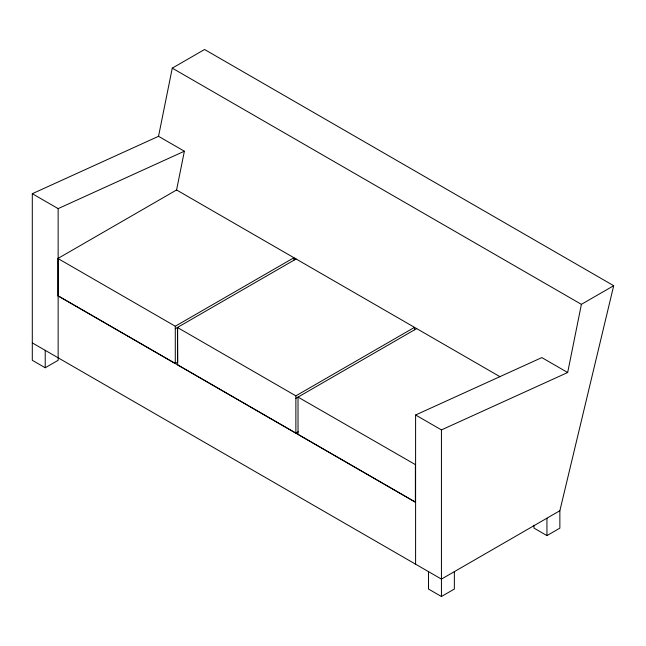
<?xml version="1.0" encoding="UTF-8"?>
<svg xmlns="http://www.w3.org/2000/svg" width="646" height="646" viewBox="0 0 646 646"><rect width="100%" height="100%" fill="white"/><g stroke="black" fill="none" stroke-linecap="round" stroke-linejoin="round"><path stroke-width="0.97" d="M32.3 193.703L58.14 208.626L58.14 360.298L45.22 367.76L32.3 360.298L32.3 193.703L158.536 136.306L172.264 68.137L204.564 49.492L613.7 285.702L559.864 510.728L559.864 528.129L546.944 535.591L534.024 528.129L534.024 525.23M177.65 327.352L177.65 362.164L175.284 363.528L57.922 295.771L57.922 258.481L176.576 189.972L184.376 151.221L158.536 136.306M415.596 564.184L415.596 414.998L441.436 429.913L567.673 372.516L581.4 304.347L613.7 285.702M57.922 295.771L415.378 502.144L298.024 434.395L298.024 397.096L415.596 464.724M57.922 258.481L175.284 326.23L293.93 257.73L293.93 260.217M175.284 328.717L296.086 258.973M414.514 329.84L414.514 327.352L295.868 395.853L177.432 327.474L177.65 364.651M295.868 398.34L416.67 328.596M177.432 364.772L295.868 433.151L298.234 431.778M559.864 510.728L441.436 579.107L32.3 342.889M428.516 571.645L428.516 589.047L441.436 596.508L454.356 589.047L454.356 571.645M58.14 208.626L184.376 151.221M415.596 414.998L541.832 357.593L567.673 372.516M172.264 68.137L581.4 304.347M176.576 189.972L500.125 376.78M546.944 518.189L546.944 535.591M441.436 429.913L441.436 596.508M415.378 464.854L415.378 502.144M295.868 395.853L295.868 433.151M175.284 326.23L175.284 363.528M45.22 350.35L45.22 367.76"/></g></svg>
